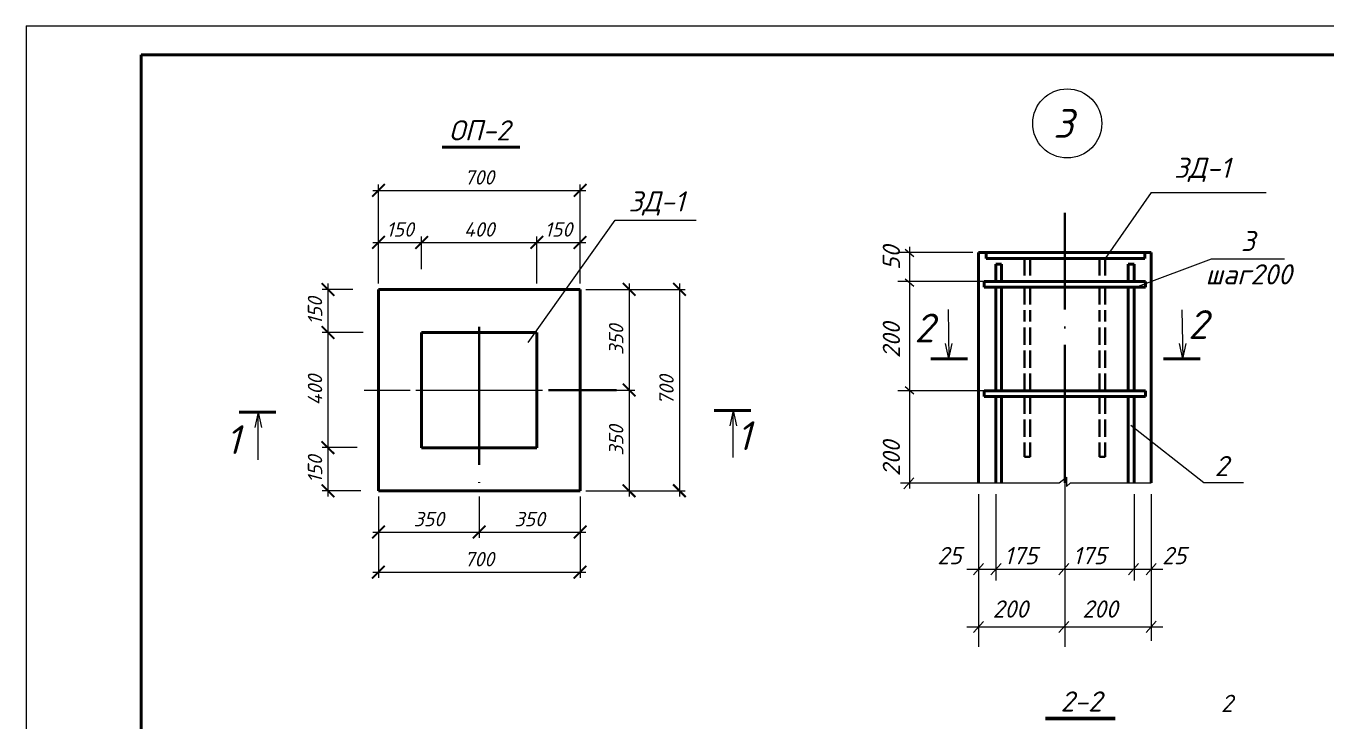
# Model space of a CAD drawing. Extents: x 108150 to 142535, y -18867 to -9422.
# Drawn here: x 136146.8 to 136372.6, y -15886.1 to -15765.3 of the extents above; entities that cross this region are included whole.
import ezdxf

# ---------------------------------------------------------------- set-up
doc = ezdxf.new("R2010")
doc.units = 0
doc.header["$MEASUREMENT"] = 0
doc.header["$PDMODE"] = 32
doc.header["$PDSIZE"] = 0.6
doc.linetypes.add('ACAD_ISO04W100', pattern=[30, 24, -3, 0, -3])
doc.linetypes.add('штриховая2', pattern=[9.525, 6.35, -3.175])
for name, color, linetype, lineweight in [('Выносные', 8, 'Continuous', 15), ('Главные', 1, 'Continuous', 40), ('надписи', 2, 'Continuous', 15), ('Осевые', 8, 'ACAD_ISO04W100', 30), ('Основные', 4, 'Continuous', 40), ('Пунктирные', 253, 'штриховая2', 30), ('РАЗМЕРЫ', 8, 'Continuous', 30), ('Размеры1', 252, 'Continuous', 15), ('Текст', 2, 'Continuous', 15)]:
    doc.layers.add(name, color=color, linetype=linetype, lineweight=lineweight)
doc.styles.add('ГОСТ', font='isocpeur.ttf', dxfattribs={"oblique": 15, "height": 2.5})
doc.styles.add('ГОСТ3', font='isocpeur.ttf', dxfattribs={"oblique": 15, "height": 3})
doc.styles.add('ГОСТ3.5', font='isocpeur.ttf', dxfattribs={"oblique": 15, "height": 3.5})
doc.linetypes.add('388', pattern='A,2,[1,a,S=0.2,R=0,X=0,Y=0],2', length=4)
doc.dimstyles.new('20', dxfattribs={"dimtxt": 3.5, "dimasz": 2.2, "dimexe": 1, "dimexo": 1, "dimgap": 1, "dimtad": 1, "dimdec": 0, "dimlfac": 20, "dimtxsty": 'ГОСТ', "dimblk": 'ARCHTICK', "dimcen": 3, "dimdle": 1, "dimclrd": 256, "dimclre": 256, "dimclrt": 2, "dimadec": 0, "dimazin": 0, "dimtfac": 1, "dimtdec": 0, "dimtmove": 1, "dimatfit": 3, "dimfxl": 3, "dimlwd": -1, "dimlwe": -1, "dimarcsym": 0})

# ---------------------------------------------------------------- blocks, each defined once
blk = doc.blocks.new('_ArchTick')
at = {"color": 0, "linetype": 'ByBlock', "const_width": 0.15}
blk.add_lwpolyline([(-0.5, -0.5), (0.5, 0.5)], dxfattribs=at)
blk = doc.blocks.new('*D3335')
at = {"layer": 'Defpoints', "color": 0, "lineweight": 0, "ltscale": 10, "transparency": 16777216}
for p in [(136215.48, -15802.9), (136215.48, -15808.56), (136207.98, -15811.06)]:
    blk.add_point(p, dxfattribs=at)
at = {"layer": 'Размеры1', "ltscale": 10, "transparency": 16777216}
for p, q in [((136206.98, -15802.9), (136216.48, -15802.9)), ((136207.98, -15810.06), (136207.98, -15801.9)), ((136215.48, -15807.56), (136215.48, -15801.9))]:
    blk.add_line(p, q, dxfattribs=at)
at = {"layer": 'Размеры1', "ltscale": 10, "transparency": 16777216, "xscale": 2.2, "yscale": 2.2, "zscale": 2.2, "rotation": 180}
blk.add_blockref('_ArchTick', (136207.98, -15802.9), dxfattribs=at)
at = {"layer": 'Размеры1', "ltscale": 10, "transparency": 16777216, "xscale": 2.2, "yscale": 2.2, "zscale": 2.2}
blk.add_blockref('_ArchTick', (136215.48, -15802.9), dxfattribs=at)
at = {"layer": 'Размеры1', "color": 2, "lineweight": 25, "ltscale": 10, "transparency": 16777216, "insert": (136211.73, -15800.65), "char_height": 2.5, "attachment_point": 5, "style": 'ГОСТ'}
blk.add_mtext('150', dxfattribs=at)
blk = doc.blocks.new('*D3336')
at = {"layer": 'Defpoints', "color": 0, "lineweight": 0, "ltscale": 10, "transparency": 16777216}
for p in [(136235.48, -15802.9), (136215.48, -15806.13), (136235.48, -15807.18)]:
    blk.add_point(p, dxfattribs=at)
at = {"layer": 'Размеры1', "ltscale": 10, "transparency": 16777216}
for p, q in [((136214.48, -15802.9), (136236.48, -15802.9)), ((136215.48, -15805.13), (136215.48, -15801.9)), ((136235.48, -15806.18), (136235.48, -15801.9))]:
    blk.add_line(p, q, dxfattribs=at)
at = {"layer": 'Размеры1', "ltscale": 10, "transparency": 16777216, "xscale": 2.2, "yscale": 2.2, "zscale": 2.2, "rotation": 180}
blk.add_blockref('_ArchTick', (136215.48, -15802.9), dxfattribs=at)
at = {"layer": 'Размеры1', "ltscale": 10, "transparency": 16777216, "xscale": 2.2, "yscale": 2.2, "zscale": 2.2}
blk.add_blockref('_ArchTick', (136235.48, -15802.9), dxfattribs=at)
at = {"layer": 'Размеры1', "color": 2, "lineweight": 25, "ltscale": 10, "transparency": 16777216, "insert": (136225.48, -15800.65), "char_height": 2.5, "attachment_point": 5, "style": 'ГОСТ'}
blk.add_mtext('400', dxfattribs=at)
blk = doc.blocks.new('*D3337')
at = {"layer": 'Defpoints', "color": 0, "lineweight": 0, "ltscale": 10, "transparency": 16777216}
for p in [(136242.98, -15802.9), (136242.98, -15808.56), (136235.48, -15811.06)]:
    blk.add_point(p, dxfattribs=at)
at = {"layer": 'Размеры1', "ltscale": 10, "transparency": 16777216}
for p, q in [((136234.48, -15802.9), (136243.98, -15802.9)), ((136235.48, -15810.06), (136235.48, -15801.9)), ((136242.98, -15807.56), (136242.98, -15801.9))]:
    blk.add_line(p, q, dxfattribs=at)
at = {"layer": 'Размеры1', "ltscale": 10, "transparency": 16777216, "xscale": 2.2, "yscale": 2.2, "zscale": 2.2, "rotation": 180}
blk.add_blockref('_ArchTick', (136235.48, -15802.9), dxfattribs=at)
at = {"layer": 'Размеры1', "ltscale": 10, "transparency": 16777216, "xscale": 2.2, "yscale": 2.2, "zscale": 2.2}
blk.add_blockref('_ArchTick', (136242.98, -15802.9), dxfattribs=at)
at = {"layer": 'Размеры1', "color": 2, "lineweight": 25, "ltscale": 10, "transparency": 16777216, "insert": (136239.23, -15800.65), "char_height": 2.5, "attachment_point": 5, "style": 'ГОСТ'}
blk.add_mtext('150', dxfattribs=at)
blk = doc.blocks.new('*D3338')
at = {"layer": 'Defpoints', "color": 0, "lineweight": 0, "ltscale": 10, "transparency": 16777216}
for p in [(136242.98, -15793.85), (136207.98, -15811.06), (136242.98, -15811.06)]:
    blk.add_point(p, dxfattribs=at)
at = {"layer": 'Размеры1', "ltscale": 10, "transparency": 16777216}
for p, q in [((136206.98, -15793.85), (136243.98, -15793.85)), ((136207.98, -15810.06), (136207.98, -15792.85)), ((136242.98, -15810.06), (136242.98, -15792.85))]:
    blk.add_line(p, q, dxfattribs=at)
at = {"layer": 'Размеры1', "ltscale": 10, "transparency": 16777216, "xscale": 2.2, "yscale": 2.2, "zscale": 2.2, "rotation": 180}
blk.add_blockref('_ArchTick', (136207.98, -15793.85), dxfattribs=at)
at = {"layer": 'Размеры1', "ltscale": 10, "transparency": 16777216, "xscale": 2.2, "yscale": 2.2, "zscale": 2.2}
blk.add_blockref('_ArchTick', (136242.98, -15793.85), dxfattribs=at)
at = {"layer": 'Размеры1', "color": 2, "lineweight": 25, "ltscale": 10, "transparency": 16777216, "insert": (136225.48, -15791.6), "char_height": 2.5, "attachment_point": 5, "style": 'ГОСТ'}
blk.add_mtext('700', dxfattribs=at)
blk = doc.blocks.new('*D3339')
at = {"layer": 'Defpoints', "color": 0, "lineweight": 0, "ltscale": 10, "transparency": 16777216}
for p in [(136207.98, -15846.06), (136225.48, -15846.06), (136225.48, -15853.22)]:
    blk.add_point(p, dxfattribs=at)
at = {"layer": 'Размеры1', "ltscale": 10, "transparency": 16777216}
for p, q in [((136207.98, -15847.06), (136207.98, -15854.22)), ((136225.48, -15847.06), (136225.48, -15854.22)), ((136206.98, -15853.22), (136226.48, -15853.22))]:
    blk.add_line(p, q, dxfattribs=at)
at = {"layer": 'Размеры1', "ltscale": 10, "transparency": 16777216, "xscale": 2.2, "yscale": 2.2, "zscale": 2.2, "rotation": 180}
blk.add_blockref('_ArchTick', (136207.98, -15853.22), dxfattribs=at)
at = {"layer": 'Размеры1', "ltscale": 10, "transparency": 16777216, "xscale": 2.2, "yscale": 2.2, "zscale": 2.2}
blk.add_blockref('_ArchTick', (136225.48, -15853.22), dxfattribs=at)
at = {"layer": 'Размеры1', "color": 2, "lineweight": 25, "ltscale": 10, "transparency": 16777216, "insert": (136216.73, -15850.97), "char_height": 2.5, "attachment_point": 5, "style": 'ГОСТ'}
blk.add_mtext('350', dxfattribs=at)
blk = doc.blocks.new('*D3340')
at = {"layer": 'Defpoints', "color": 0, "lineweight": 0, "ltscale": 10, "transparency": 16777216}
for p in [(136225.48, -15846.06), (136242.98, -15846.06), (136242.98, -15853.22)]:
    blk.add_point(p, dxfattribs=at)
at = {"layer": 'Размеры1', "ltscale": 10, "transparency": 16777216}
for p, q in [((136225.48, -15847.06), (136225.48, -15854.22)), ((136242.98, -15847.06), (136242.98, -15854.22)), ((136224.48, -15853.22), (136243.98, -15853.22))]:
    blk.add_line(p, q, dxfattribs=at)
at = {"layer": 'Размеры1', "ltscale": 10, "transparency": 16777216, "xscale": 2.2, "yscale": 2.2, "zscale": 2.2, "rotation": 180}
blk.add_blockref('_ArchTick', (136225.48, -15853.22), dxfattribs=at)
at = {"layer": 'Размеры1', "ltscale": 10, "transparency": 16777216, "xscale": 2.2, "yscale": 2.2, "zscale": 2.2}
blk.add_blockref('_ArchTick', (136242.98, -15853.22), dxfattribs=at)
at = {"layer": 'Размеры1', "color": 2, "lineweight": 25, "ltscale": 10, "transparency": 16777216, "insert": (136234.23, -15850.97), "char_height": 2.5, "attachment_point": 5, "style": 'ГОСТ'}
blk.add_mtext('350', dxfattribs=at)
blk = doc.blocks.new('*D3341')
at = {"layer": 'Defpoints', "color": 0, "lineweight": 0, "ltscale": 10, "transparency": 16777216}
for p in [(136207.98, -15853.22), (136242.98, -15853.22), (136242.98, -15860.19)]:
    blk.add_point(p, dxfattribs=at)
at = {"layer": 'Размеры1', "ltscale": 10, "transparency": 16777216}
for p, q in [((136207.98, -15854.22), (136207.98, -15861.19)), ((136242.98, -15854.22), (136242.98, -15861.19)), ((136206.98, -15860.19), (136243.98, -15860.19))]:
    blk.add_line(p, q, dxfattribs=at)
at = {"layer": 'Размеры1', "ltscale": 10, "transparency": 16777216, "xscale": 2.2, "yscale": 2.2, "zscale": 2.2, "rotation": 180}
blk.add_blockref('_ArchTick', (136207.98, -15860.19), dxfattribs=at)
at = {"layer": 'Размеры1', "ltscale": 10, "transparency": 16777216, "xscale": 2.2, "yscale": 2.2, "zscale": 2.2}
blk.add_blockref('_ArchTick', (136242.98, -15860.19), dxfattribs=at)
at = {"layer": 'Размеры1', "color": 2, "lineweight": 25, "ltscale": 10, "transparency": 16777216, "insert": (136225.48, -15857.94), "char_height": 2.5, "attachment_point": 5, "style": 'ГОСТ'}
blk.add_mtext('700', dxfattribs=at)
blk = doc.blocks.new('*D3342')
at = {"layer": 'Defpoints', "color": 0, "lineweight": 0, "ltscale": 10, "transparency": 16777216}
for p in [(136204.54, -15811.06), (136199.22, -15818.56), (136206.35, -15818.56)]:
    blk.add_point(p, dxfattribs=at)
at = {"layer": 'Размеры1', "ltscale": 10, "transparency": 16777216}
for p, q in [((136199.22, -15810.06), (136199.22, -15819.56)), ((136203.54, -15811.06), (136198.22, -15811.06)), ((136205.35, -15818.56), (136198.22, -15818.56))]:
    blk.add_line(p, q, dxfattribs=at)
at = {"layer": 'Размеры1', "ltscale": 10, "transparency": 16777216, "xscale": 2.2, "yscale": 2.2, "zscale": 2.2}
for p, rotation in [((136199.22, -15811.06), 90), ((136199.22, -15818.56), 270)]:
    blk.add_blockref('_ArchTick', p, dxfattribs=dict(at, rotation=rotation))
at = {"layer": 'Размеры1', "color": 2, "lineweight": 25, "ltscale": 10, "transparency": 16777216, "insert": (136196.97, -15814.81), "char_height": 2.5, "attachment_point": 5, "rotation": 90, "style": 'ГОСТ'}
blk.add_mtext('150', dxfattribs=at)
blk = doc.blocks.new('*D3343')
at = {"layer": 'Defpoints', "color": 0, "lineweight": 0, "ltscale": 10, "transparency": 16777216}
for p in [(136205.39, -15818.56), (136199.22, -15838.56), (136205.3, -15838.56)]:
    blk.add_point(p, dxfattribs=at)
at = {"layer": 'Размеры1', "ltscale": 10, "transparency": 16777216}
for p, q in [((136204.39, -15818.56), (136198.22, -15818.56)), ((136199.22, -15817.56), (136199.22, -15839.56)), ((136204.3, -15838.56), (136198.22, -15838.56))]:
    blk.add_line(p, q, dxfattribs=at)
at = {"layer": 'Размеры1', "ltscale": 10, "transparency": 16777216, "xscale": 2.2, "yscale": 2.2, "zscale": 2.2}
for p, rotation in [((136199.22, -15818.56), 90), ((136199.22, -15838.56), 270)]:
    blk.add_blockref('_ArchTick', p, dxfattribs=dict(at, rotation=rotation))
at = {"layer": 'Размеры1', "color": 2, "lineweight": 25, "ltscale": 10, "transparency": 16777216, "insert": (136196.97, -15828.56), "char_height": 2.5, "attachment_point": 5, "rotation": 90, "style": 'ГОСТ'}
blk.add_mtext('400', dxfattribs=at)
blk = doc.blocks.new('*D3344')
at = {"layer": 'Defpoints', "color": 0, "lineweight": 0, "ltscale": 10, "transparency": 16777216}
for p in [(136205.3, -15838.56), (136199.22, -15846.06), (136205.94, -15846.06)]:
    blk.add_point(p, dxfattribs=at)
at = {"layer": 'Размеры1', "ltscale": 10, "transparency": 16777216}
for p, q in [((136199.22, -15837.56), (136199.22, -15847.06)), ((136204.3, -15838.56), (136198.22, -15838.56)), ((136204.94, -15846.06), (136198.22, -15846.06))]:
    blk.add_line(p, q, dxfattribs=at)
at = {"layer": 'Размеры1', "ltscale": 10, "transparency": 16777216, "xscale": 2.2, "yscale": 2.2, "zscale": 2.2}
for p, rotation in [((136199.22, -15838.56), 90), ((136199.22, -15846.06), 270)]:
    blk.add_blockref('_ArchTick', p, dxfattribs=dict(at, rotation=rotation))
at = {"layer": 'Размеры1', "color": 2, "lineweight": 25, "ltscale": 10, "transparency": 16777216, "insert": (136196.97, -15842.31), "char_height": 2.5, "attachment_point": 5, "rotation": 90, "style": 'ГОСТ'}
blk.add_mtext('150', dxfattribs=at)
blk = doc.blocks.new('*D3345')
at = {"layer": 'Defpoints', "color": 0, "lineweight": 0, "ltscale": 10, "transparency": 16777216}
for p in [(136242.98, -15811.06), (136242.98, -15828.56), (136251.5, -15828.56)]:
    blk.add_point(p, dxfattribs=at)
at = {"layer": 'Размеры1', "ltscale": 10, "transparency": 16777216}
for p, q in [((136251.5, -15810.06), (136251.5, -15829.56)), ((136243.98, -15811.06), (136252.5, -15811.06)), ((136243.98, -15828.56), (136252.5, -15828.56))]:
    blk.add_line(p, q, dxfattribs=at)
at = {"layer": 'Размеры1', "ltscale": 10, "transparency": 16777216, "xscale": 2.2, "yscale": 2.2, "zscale": 2.2}
for p, rotation in [((136251.5, -15811.06), 90), ((136251.5, -15828.56), 270)]:
    blk.add_blockref('_ArchTick', p, dxfattribs=dict(at, rotation=rotation))
at = {"layer": 'Размеры1', "color": 2, "lineweight": 25, "ltscale": 10, "transparency": 16777216, "insert": (136249.25, -15819.81), "char_height": 2.5, "attachment_point": 5, "rotation": 90, "style": 'ГОСТ'}
blk.add_mtext('350', dxfattribs=at)
blk = doc.blocks.new('*D3346')
at = {"layer": 'Defpoints', "color": 0, "lineweight": 0, "ltscale": 10, "transparency": 16777216}
for p in [(136242.98, -15828.56), (136242.98, -15846.06), (136251.5, -15846.06)]:
    blk.add_point(p, dxfattribs=at)
at = {"layer": 'Размеры1', "ltscale": 10, "transparency": 16777216}
for p, q in [((136243.98, -15828.56), (136252.5, -15828.56)), ((136251.5, -15827.56), (136251.5, -15847.06)), ((136243.98, -15846.06), (136252.5, -15846.06))]:
    blk.add_line(p, q, dxfattribs=at)
at = {"layer": 'Размеры1', "ltscale": 10, "transparency": 16777216, "xscale": 2.2, "yscale": 2.2, "zscale": 2.2}
for p, rotation in [((136251.5, -15828.56), 90), ((136251.5, -15846.06), 270)]:
    blk.add_blockref('_ArchTick', p, dxfattribs=dict(at, rotation=rotation))
at = {"layer": 'Размеры1', "color": 2, "lineweight": 25, "ltscale": 10, "transparency": 16777216, "insert": (136249.25, -15837.31), "char_height": 2.5, "attachment_point": 5, "rotation": 90, "style": 'ГОСТ'}
blk.add_mtext('350', dxfattribs=at)
blk = doc.blocks.new('*D3347')
at = {"layer": 'Defpoints', "color": 0, "lineweight": 0, "ltscale": 10, "transparency": 16777216}
for p in [(136251.5, -15811.06), (136251.5, -15846.06), (136260.24, -15846.06)]:
    blk.add_point(p, dxfattribs=at)
at = {"layer": 'Размеры1', "ltscale": 10, "transparency": 16777216}
for p, q in [((136260.24, -15810.06), (136260.24, -15847.06)), ((136252.5, -15811.06), (136261.24, -15811.06)), ((136252.5, -15846.06), (136261.24, -15846.06))]:
    blk.add_line(p, q, dxfattribs=at)
at = {"layer": 'Размеры1', "ltscale": 10, "transparency": 16777216, "xscale": 2.2, "yscale": 2.2, "zscale": 2.2}
for p, rotation in [((136260.24, -15811.06), 90), ((136260.24, -15846.06), 270)]:
    blk.add_blockref('_ArchTick', p, dxfattribs=dict(at, rotation=rotation))
at = {"layer": 'Размеры1', "color": 2, "lineweight": 25, "ltscale": 10, "transparency": 16777216, "insert": (136257.99, -15828.56), "char_height": 2.5, "attachment_point": 5, "rotation": 90, "style": 'ГОСТ'}
blk.add_mtext('700', dxfattribs=at)

msp = doc.modelspace()

# ---------------------------------------------------------------- linework, layer by layer
at = {"layer": 'Выносные'}
for p, q in [((136146.8029, -15765.2957), (136566.8029, -15765.2957)), ((136146.8029, -15765.2957), (136146.8029, -16062.2957)), ((136342.1328, -15794.2199), (136334.1391, -15805.6653)), ((136342.1328, -15794.2199), (136362.0919, -15794.2199)), ((136233.9435, -15820.3019), (136249.0455, -15799.0539)), ((136249.0455, -15799.0539), (136263.1282, -15799.0539)), ((136300.1391, -15803.6653), (136300.1391, -15845.6653)), ((136311.1391, -15804.6653), (136298.1391, -15804.6653)), ((136299.4145, -15804.0712), (136300.9137, -15805.3333)), ((136339.4672, -15810.6653), (136352.5967, -15805.7526)), ((136352.5967, -15805.7526), (136365.2824, -15805.7526)), ((136313.1391, -15809.6653), (136298.1391, -15809.6653)), ((136299.4145, -15809.2355), (136300.9137, -15810.4976)), ((136306.8933, -15814.531), (136306.9814, -15823.1067)), ((136347.4648, -15814.6041), (136347.6397, -15823.1067)), ((136306.9814, -15823.1067), (136306.3953, -15820.4438)), ((136306.9814, -15823.1067), (136307.5524, -15820.4438)), ((136347.6397, -15823.1067), (136347.0536, -15820.4438)), ((136347.6397, -15823.1067), (136348.2107, -15820.4438)), ((136205.4834, -15828.5619), (136213.4834, -15828.5619)), ((136214.4834, -15828.5619), (136236.4834, -15828.5619)), ((136313.1391, -15828.6653), (136298.1391, -15828.6653)), ((136299.4145, -15827.9559), (136300.9137, -15829.218)), ((136187.0765, -15832.4134), (136186.5055, -15835.0763)), ((136187.0765, -15840.6579), (136187.0765, -15832.4134)), ((136187.0765, -15832.4134), (136187.6626, -15835.0763)), ((136269.5459, -15832.1124), (136268.9749, -15834.7753)), ((136269.5459, -15840.269), (136269.5459, -15832.1124)), ((136269.5459, -15832.1124), (136270.132, -15834.7753)), ((136338.5715, -15834.6325), (136351.2353, -15844.6137)), ((136300.9303, -15843.8038), (136299.1823, -15845.7373)), ((136326.1391, -15844.6653), (136327.4202, -15843.7146)), ((136327.4202, -15843.7146), (136327.4202, -15845.292)), ((136351.2353, -15844.6137), (136358.1301, -15844.6137)), ((136298.595, -15844.6653), (136326.1391, -15844.6653)), ((136300.1391, -15845.6653), (136300.1391, -15845.6653)), ((136312.1391, -15846.6653), (136312.1391, -15873.1625)), ((136315.1391, -15846.6653), (136315.1391, -15861.6653)), ((136327.1391, -15844.6653), (136327.1391, -15859.6653)), ((136327.4202, -15845.292), (136328.1391, -15844.6456)), ((136328.1391, -15844.6653), (136342.1391, -15844.6653)), ((136339.1391, -15846.6653), (136339.1391, -15861.6653)), ((136342.1391, -15846.6653), (136342.1391, -15872.1461)), ((136310.1391, -15859.6653), (136344.1391, -15859.6653)), ((136312.9971, -15858.7039), (136311.2491, -15860.6374)), ((136316.0561, -15858.7039), (136314.3081, -15860.6374)), ((136327.8306, -15858.7039), (136326.0827, -15860.6374)), ((136327.1391, -15859.6653), (136327.1391, -15873.1625)), ((136339.9192, -15858.7039), (136338.1712, -15860.6374)), ((136342.9782, -15858.7039), (136341.2302, -15860.6374)), ((136312.9971, -15868.7613), (136311.2491, -15870.6948)), ((136327.8111, -15868.7613), (136326.0631, -15870.6948)), ((136342.9782, -15868.7145), (136341.2302, -15870.648)), ((136310.1391, -15869.6653), (136344.1391, -15869.6653))]:
    msp.add_line(p, q, dxfattribs=at)
msp.add_circle((136327.5527, -15782.2274), 6, dxfattribs=at)
at = {"layer": 'Главные'}
for p, q in [((136303.8915, -15823.1067), (136310.2644, -15823.1067)), ((136344.2448, -15823.1067), (136350.6177, -15823.1067)), ((136190.1664, -15832.4134), (136183.7935, -15832.4134)), ((136272.6358, -15832.1124), (136266.2629, -15832.1124))]:
    msp.add_line(p, q, dxfattribs=at)
at = {"layer": 'Осевые'}
for p, q in [((136327.1391, -15844.6653), (136327.1391, -15797.7356)), ((136225.4834, -15817.5619), (136225.4834, -15839.5619)), ((136225.4834, -15817.5619), (136225.4834, -15847.4004)), ((136237.4834, -15828.5619), (136249.327, -15828.5619))]:
    msp.add_line(p, q, dxfattribs=at)
at = {"layer": 'Основные'}
for p, q in [((136166.8029, -15770.2957), (136561.8029, -15770.2957)), ((136166.8029, -15770.2957), (136166.8029, -16057.2957)), ((136312.1391, -15804.6653), (136342.1391, -15804.6653)), ((136312.1391, -15804.6653), (136312.1391, -15844.6653)), ((136313.4553, -15805.6653), (136313.4553, -15804.6653)), ((136317.1391, -15805.6653), (136313.4553, -15805.6653)), ((136317.1391, -15805.6653), (136337.1391, -15805.6653)), ((136337.1391, -15805.6653), (136341.0131, -15805.6653)), ((136341.0131, -15805.6653), (136341.0131, -15804.6653)), ((136342.1391, -15804.6653), (136342.1391, -15844.6653)), ((136316.1391, -15806.6653), (136315.1391, -15806.6653)), ((136315.1391, -15806.6653), (136315.1391, -15809.6653)), ((136316.1391, -15806.6653), (136316.1391, -15809.6653)), ((136338.1391, -15806.6653), (136338.1391, -15809.6653)), ((136338.1391, -15806.6653), (136339.1391, -15806.6653)), ((136339.1391, -15806.6653), (136339.1391, -15809.6653)), ((136313.1391, -15809.6653), (136341.1391, -15809.6653)), ((136313.1391, -15809.6653), (136313.1391, -15810.6653)), ((136313.1391, -15810.6653), (136341.1391, -15810.6653)), ((136315.1391, -15810.6653), (136315.1391, -15828.6653)), ((136316.1391, -15810.6653), (136316.1391, -15828.6653)), ((136338.1391, -15810.6653), (136338.1391, -15828.6653)), ((136339.1391, -15810.6653), (136339.1391, -15828.6653)), ((136341.1391, -15809.6653), (136341.1391, -15810.6653)), ((136207.9834, -15811.0619), (136207.9834, -15846.0619)), ((136242.9834, -15811.0619), (136207.9834, -15811.0619)), ((136242.9834, -15811.0619), (136242.9834, -15846.0619)), ((136215.4834, -15818.5619), (136215.4834, -15838.5619)), ((136235.4834, -15818.5619), (136215.4834, -15818.5619)), ((136235.4834, -15818.5619), (136235.4834, -15838.5619)), ((136313.1391, -15828.6653), (136341.1391, -15828.6653)), ((136313.1391, -15828.6653), (136313.1391, -15829.6653)), ((136341.1391, -15828.6653), (136341.1391, -15829.6653)), ((136313.1391, -15829.6653), (136341.1391, -15829.6653)), ((136315.1391, -15829.6653), (136315.1391, -15844.6653)), ((136316.1391, -15829.6653), (136316.1391, -15844.6653)), ((136338.1391, -15829.6653), (136338.1391, -15844.6653)), ((136339.1391, -15829.6653), (136339.1391, -15844.6653)), ((136235.4834, -15838.5619), (136215.4834, -15838.5619)), ((136242.9834, -15846.0619), (136207.9834, -15846.0619))]:
    msp.add_line(p, q, dxfattribs=at)
at = {"layer": 'Пунктирные'}
for p, q in [((136320.1391, -15805.6653), (136320.1391, -15808.6653)), ((136321.1391, -15805.6653), (136321.1391, -15808.6653)), ((136333.1391, -15805.6653), (136333.1391, -15808.6653)), ((136334.1391, -15805.6653), (136334.1391, -15808.6653)), ((136320.1391, -15810.6653), (136320.1391, -15813.6653)), ((136321.1391, -15810.6653), (136321.1391, -15813.6653)), ((136333.1391, -15810.6653), (136333.1391, -15813.6653)), ((136334.1391, -15810.6653), (136334.1391, -15813.6653)), ((136320.1391, -15814.6653), (136320.1391, -15816.6653)), ((136321.1391, -15814.6653), (136321.1391, -15816.6653)), ((136333.1391, -15814.6653), (136333.1391, -15816.6653)), ((136334.1391, -15814.6653), (136334.1391, -15816.6653)), ((136320.1391, -15817.6653), (136320.1391, -15820.6653)), ((136321.1391, -15817.6653), (136321.1391, -15820.6653)), ((136333.1391, -15817.6653), (136333.1391, -15820.6653)), ((136334.1391, -15817.6653), (136334.1391, -15820.6653)), ((136320.1391, -15821.6653), (136320.1391, -15824.6653)), ((136321.1391, -15821.6653), (136321.1391, -15824.6653)), ((136333.1391, -15821.6653), (136333.1391, -15824.6653)), ((136334.1391, -15821.6653), (136334.1391, -15824.6653)), ((136320.1391, -15825.6653), (136320.1391, -15828.6653)), ((136321.1391, -15825.6653), (136321.1391, -15828.6653)), ((136333.1391, -15825.6653), (136333.1391, -15828.6653)), ((136334.1391, -15825.6653), (136334.1391, -15828.6653)), ((136320.1391, -15829.6653), (136320.1391, -15832.6653)), ((136321.1391, -15829.6653), (136321.1391, -15832.6653)), ((136333.1391, -15829.6653), (136333.1391, -15832.6653)), ((136334.1391, -15829.6653), (136334.1391, -15832.6653)), ((136320.1391, -15833.6653), (136320.1391, -15836.6653)), ((136321.1391, -15833.6653), (136321.1391, -15836.6653)), ((136333.1391, -15833.6653), (136333.1391, -15836.6653)), ((136334.1391, -15833.6653), (136334.1391, -15836.6653)), ((136320.1391, -15837.6653), (136320.1391, -15840.1584)), ((136321.1391, -15837.6653), (136321.1391, -15840.1584)), ((136333.1391, -15837.6653), (136333.1391, -15840.1584)), ((136334.1391, -15837.6653), (136334.1391, -15840.1584)), ((136320.1391, -15840.1584), (136321.1391, -15840.1584)), ((136333.1391, -15840.1584), (136334.1391, -15840.1584))]:
    msp.add_line(p, q, dxfattribs=at)
at = {"layer": 'РАЗМЕРЫ', "color": 2, "lineweight": 40}
msp.add_line((136219.036, -15786.3266), (136232.5147, -15786.3266), dxfattribs=at)
at = {"layer": 'РАЗМЕРЫ', "color": 2, "linetype": '388', "lineweight": 50}
msp.add_line((136323.7807, -15885.6152), (136335.8777, -15885.6152), dxfattribs=at)

# ---------------------------------------------------------------- texts
at = {"layer": 'надписи', "color": 2, "lineweight": 30, "oblique": 15}
for s, height, style, p in [('3', 5, 'ГОСТ', (136325.1091, -15784.7256)), ('ОП-2', 3.5, 'ГОСТ', (136220.2147, -15785.1751)), ('ЗД-1', 3.5, 'ГОСТ', (136346.1097, -15791.6837)), ('ЗД-1', 3.5, 'ГОСТ', (136251.3776, -15797.5231)), ('3', 3.5, 'ГОСТ', (136357.6771, -15804.4096)), ('шаг200', 3.5, 'ГОСТ', (136351.5517, -15810.1951)), ('2', 5, 'ГОСТ', (136348.5302, -15819.6636)), ('2', 5, 'ГОСТ', (136301.0161, -15820.2682)), ('1', 5, 'ГОСТ', (136181.4923, -15839.6602)), ('1', 5, 'ГОСТ', (136270.1702, -15838.9816)), ('2', 3.5, 'ГОСТ', (136353.1383, -15843.5065)), ('25', 3, 'ГОСТ3', (136304.9948, -15858.8174)), ('175', 3, 'ГОСТ3', (136316.5999, -15858.8174)), ('175', 3, 'ГОСТ3', (136328.5273, -15858.8174)), ('25', 3, 'ГОСТ3', (136344.0007, -15858.8174)), ('200', 3, 'ГОСТ3', (136314.5912, -15868.0991)), ('200', 3, 'ГОСТ3', (136330.1585, -15868.0991)), ('2-2', 3.5, 'ГОСТ3.5', (136326.3897, -15884.4055))]:
    msp.add_text(s, height=height, dxfattribs=dict(at, style=style)).set_placement(p)
at = {"layer": 'надписи', "color": 2, "lineweight": 30, "style": 'ГОСТ3', "oblique": 15}
for s, p in [('50', (136298.5207, -15807.7035)), ('200', (136298.5207, -15823.0018)), ('200', (136298.5207, -15843.5168))]:
    msp.add_text(s, height=3, rotation=90, dxfattribs=at).set_placement(p)
at = {"layer": 'Текст', "color": 2, "lineweight": 30, "style": 'ГОСТ3', "oblique": 15}
msp.add_text('2', height=3, dxfattribs=at).set_placement((136354.2371, -15884.4854))

# ---------------------------------------------------------------- dimensions: what is measured, and where the dimension line sits
at = {"layer": 'Размеры1', "color": 253, "lineweight": 25, "ltscale": 10}
for base, p1, p2, picture, middle in [((136242.9834, -15793.8524), (136207.9834, -15811.0619), (136242.9834, -15811.0619), '*D3338', (136225.4834, -15791.6024)), ((136235.4834, -15802.898), (136215.4834, -15806.1256), (136235.4834, -15807.1845), '*D3336', (136225.4834, -15800.648)), ((136225.4834, -15853.216), (136207.9834, -15846.0619), (136225.4834, -15846.0619), '*D3339', (136216.7334, -15850.966)), ((136242.9834, -15853.216), (136225.4834, -15846.0619), (136242.9834, -15846.0619), '*D3340', (136234.2334, -15850.966)), ((136242.9834, -15860.1935), (136207.9834, -15853.216), (136242.9834, -15853.216), '*D3341', (136225.4834, -15857.9435))]:
    dim = msp.add_linear_dim(base=base, p1=p1, p2=p2, dimstyle='20', dxfattribs=at)
    dim.commit()
    dim.dimension.update_dxf_attribs({"geometry": picture, "text_midpoint": middle})
for base, p1, p2, picture, middle in [((136215.4834, -15802.898), (136207.9834, -15811.0619), (136215.4834, -15808.5619), '*D3335', (136211.7334, -15802.898)), ((136242.9834, -15802.898), (136235.4834, -15811.0619), (136242.9834, -15808.5619), '*D3337', (136239.2334, -15802.898))]:
    dim = msp.add_linear_dim(base=base, p1=p1, p2=p2, dimstyle='20', dxfattribs=at)
    dim.commit()
    dim.dimension.update_dxf_attribs({"geometry": picture, "text_midpoint": middle, "dimtype": 160})
for base, p1, p2, picture, middle in [((136199.2168, -15818.5619), (136204.5431, -15811.0619), (136206.3501, -15818.5619), '*D3342', (136199.2168, -15814.8119)), ((136199.2168, -15846.0619), (136205.3012, -15838.5619), (136205.9424, -15846.0619), '*D3344', (136199.2168, -15842.3119))]:
    dim = msp.add_linear_dim(base=base, p1=p1, p2=p2, angle=90, dimstyle='20', dxfattribs=at)
    dim.commit()
    dim.dimension.update_dxf_attribs({"geometry": picture, "text_midpoint": middle, "dimtype": 160})
for base, p1, p2, picture, middle in [((136251.5044, -15828.5619), (136242.9834, -15811.0619), (136242.9834, -15828.5619), '*D3345', (136249.2544, -15819.8119)), ((136260.2367, -15846.0619), (136251.5044, -15811.0619), (136251.5044, -15846.0619), '*D3347', (136257.9867, -15828.5619)), ((136199.2168, -15838.5619), (136205.3871, -15818.5619), (136205.3012, -15838.5619), '*D3343', (136196.9668, -15828.5619)), ((136251.5044, -15846.0619), (136242.9834, -15828.5619), (136242.9834, -15846.0619), '*D3346', (136249.2544, -15837.3119))]:
    dim = msp.add_linear_dim(base=base, p1=p1, p2=p2, angle=90, dimstyle='20', dxfattribs=at)
    dim.commit()
    dim.dimension.update_dxf_attribs({"geometry": picture, "text_midpoint": middle})

doc.saveas('drawing.dxf')
